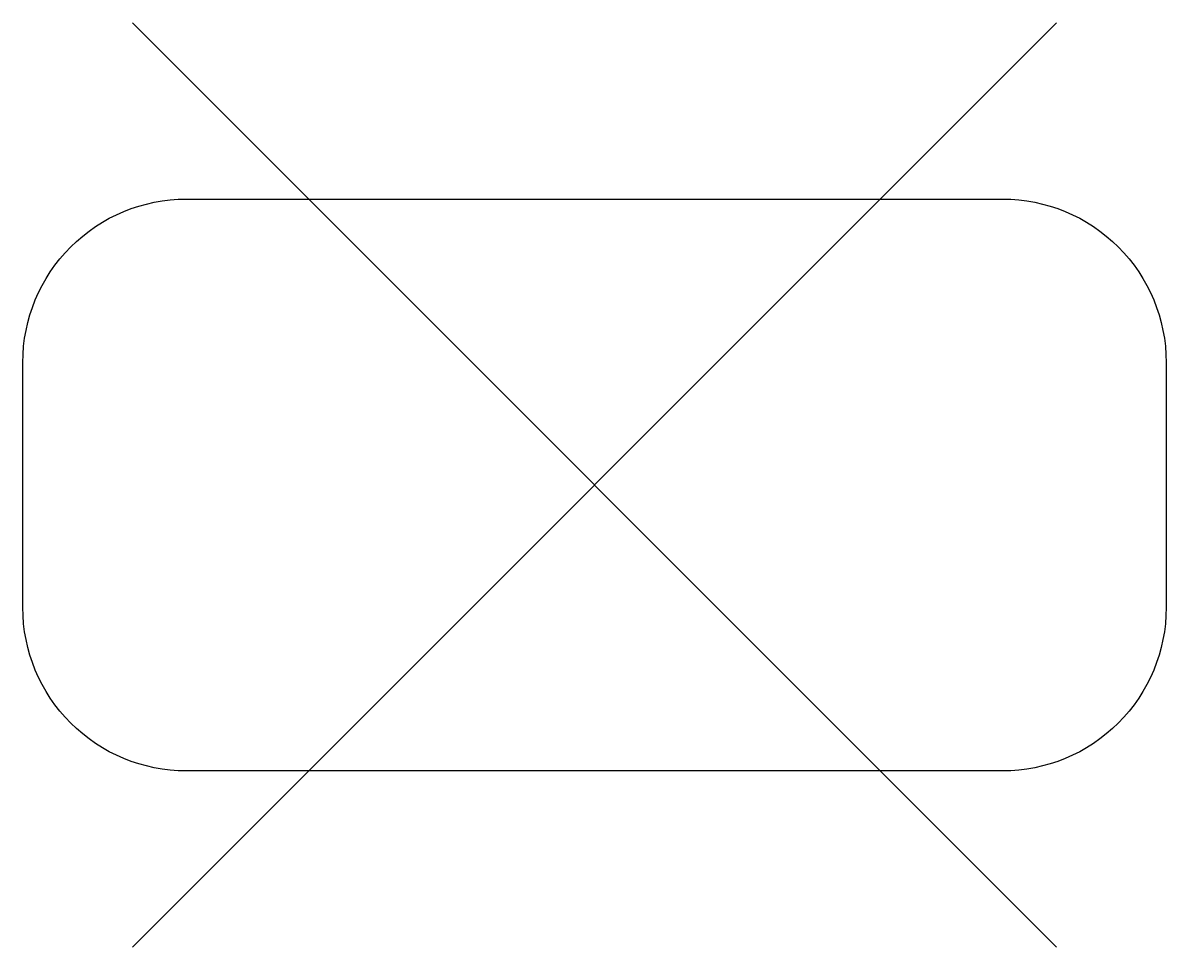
# Model space of a CAD drawing. Extents: x -3.5 to 3.5, y -2.83 to 2.83.
import ezdxf

# ---------------------------------------------------------------- set-up
doc = ezdxf.new("R2010")
doc.units = 0

msp = doc.modelspace()

# ---------------------------------------------------------------- linework, layer by layer
at = {"color": 7}
for points in [[(-2.8284, -2.8284), (2.8284, 2.8284)], [(2.8284, -2.8284), (-2.8284, 2.8284)]]:
    msp.add_lwpolyline(points, dxfattribs=at)
at = {"flags": 128}
msp.add_lwpolyline([(-2.5, 1.75), (2.5, 1.75, -0.414214), (3.5, 0.75), (3.5, -0.75, -0.414214), (2.5, -1.75), (-2.5, -1.75, -0.414214), (-3.5, -0.75), (-3.5, 0.75, -0.414214)], format="xyb", close=True, dxfattribs=at)

doc.saveas('drawing.dxf')
